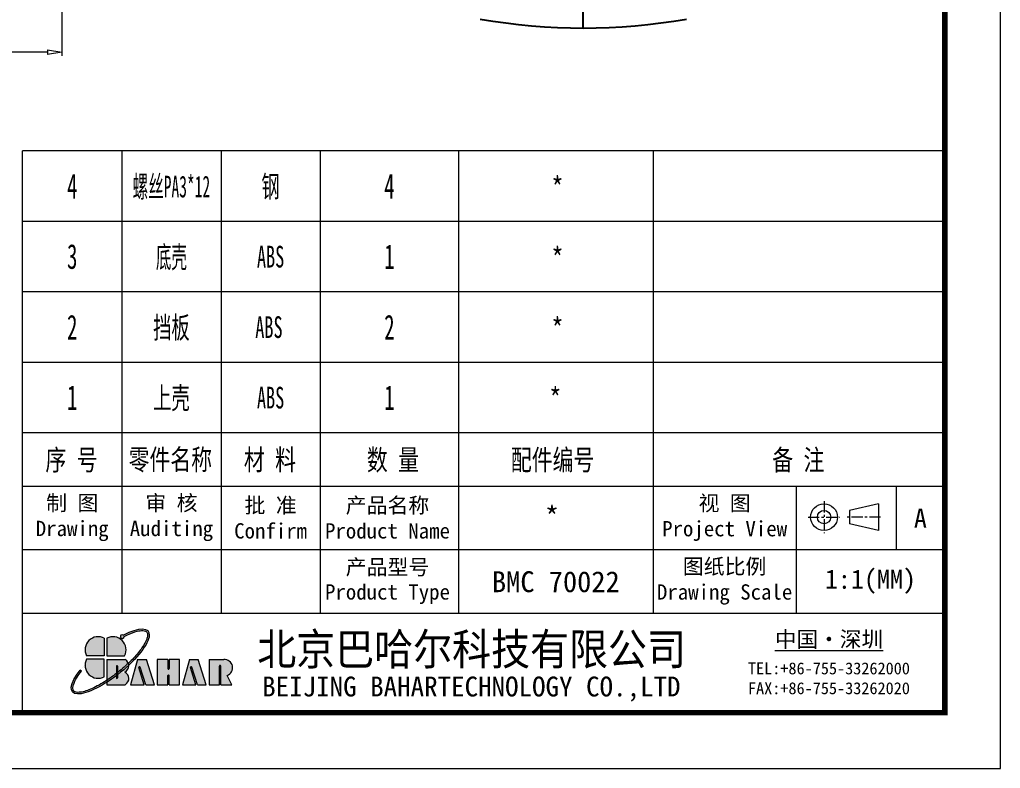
# Model space of a CAD drawing. Header units: millimetres. Extents: x 4688 to 5146, y 1130 to 1448.
# Drawn here: x 5006.8 to 5145.6, y 1129.9 to 1235.9 of the extents above; entities that cross this region are included whole.
import ezdxf
from ezdxf.enums import TextEntityAlignment as Align

# ---------------------------------------------------------------- set-up
doc = ezdxf.new("R2010")
doc.units = ezdxf.units.MM
doc.linetypes.add('CENTER', pattern=[50.8, 31.75, -6.35, 6.35, -6.35])
doc.layers.add('dim', color=82, linetype='Continuous', lineweight=9)
doc.layers.add('from', color=7, linetype='Continuous', lineweight=13)
doc.styles.add('FFS', font='', dxfattribs={"width": 0.9})
doc.styles.add('ROMAND', font='romand.shx', dxfattribs={"width": 0.75, "bigfont": 'gbcbig.shx'})
doc.styles.add('宋体', font='SimSun.ttf', dxfattribs={"height": 15})
doc.styles.add('样式 1', font='SimSun.ttf')
doc.styles.get('FFS').set_extended_font_data('KaiTi_GB2312')
doc.dimstyles.new('YanXiu', dxfattribs={"dimtxt": 2.5, "dimasz": 2.2, "dimexe": 1, "dimexo": 0, "dimgap": 0.66, "dimtad": 0, "dimzin": 9, "dimdsep": 46, "dimtxsty": 'ROMAND', "dimblk": 'CLOSEDBLANK', "dimcen": 0, "dimclrd": 3, "dimclre": 3, "dimclrt": 7, "dimazin": 2, "dimtfac": 1, "dimtofl": 0, "dimtmove": 0, "dimatfit": 3, "dimldrblk": 'CLOSEDBLANK', "dimfxl": 1, "dimlwd": 5, "dimlwe": 5, "dimarcsym": 0})

# ---------------------------------------------------------------- blocks, each defined once
blk = doc.blocks.new('_ClosedBlank')
at = {"color": 0, "linetype": 'ByBlock', "lineweight": -2}
for p, q in [((-1, 0.167), (0, 0)), ((-1, 0.167), (-1, -0.167)), ((0, 0), (-1, -0.167))]:
    blk.add_line(p, q, dxfattribs=at)
blk = doc.blocks.new('*D32')
at = {"layer": 'Defpoints', "color": 0, "transparency": 16777216}
for p in [(4970.72, 1241.35), (5012.72, 1241.35), (5012.72, 1231.25)]:
    blk.add_point(p, dxfattribs=at)
at = {"layer": 'dim', "color": 3, "lineweight": 5, "transparency": 16777216}
for p, q in [((4970.72, 1241.35), (4970.72, 1230.75)), ((5012.72, 1241.35), (5012.72, 1230.75)), ((4972.72, 1231.25), (4989.7, 1231.25)), ((5010.72, 1231.25), (4993.73, 1231.25))]:
    blk.add_line(p, q, dxfattribs=at)
at = {"layer": 'dim', "color": 3, "lineweight": 5, "transparency": 16777216, "xscale": 2, "yscale": 2, "zscale": 2, "rotation": 180}
blk.add_blockref('_ClosedBlank', (4970.72, 1231.25), dxfattribs=at)
at = {"layer": 'dim', "color": 3, "lineweight": 5, "transparency": 16777216, "xscale": 2, "yscale": 2, "zscale": 2}
blk.add_blockref('_ClosedBlank', (5012.72, 1231.25), dxfattribs=at)
at = {"layer": 'dim', "color": 7, "transparency": 16777216, "insert": (4991.72, 1231.25), "char_height": 2.5, "attachment_point": 5, "style": 'ROMAND'}
blk.add_mtext('42', dxfattribs=at)

msp = doc.modelspace()

# ---------------------------------------------------------------- hatches: boundary and pattern name
at = {"layer": 'from'}
h = msp.add_hatch(color=5, dxfattribs=at)
h.set_gradient(color1=(0, 0, 255), color2=(204, 204, 255), rotation=270, one_color=1, tint=0.9, name='HEMISPHERICAL')
edge = h.paths.add_edge_path()
edge.add_arc((5021.287, 1148.538), 0.265, 53.71062, 361.77764)
edge.add_spline(control_points=[(5021.551, 1148.547), (5021.691, 1148.618), (5021.829, 1148.686), (5022.501, 1149.002), (5022.997, 1149.183), (5023.721, 1149.358), (5023.986, 1149.389), (5024.357, 1149.376), (5024.486, 1149.35), (5024.674, 1149.271), (5024.738, 1149.223), (5024.785, 1149.164), (5024.83, 1149.107), (5024.862, 1149.039), (5024.898, 1148.857), (5024.9, 1148.743), (5024.861, 1148.475), (5024.82, 1148.32), (5024.624, 1147.8), (5024.395, 1147.383), (5023.766, 1146.48), (5023.366, 1145.992), (5022.673, 1145.252), (5022.427, 1145.005), (5022.17, 1144.759)], knot_values=[5.2944931, 5.2944931, 5.2944931, 5.2944931, 5.376277, 5.376277, 5.7027746, 5.7027746, 5.9392475, 5.9392475, 6.1160577, 6.1160577, 6.2831853, 6.2831853, 6.2831853, 6.442424, 6.442424, 6.6016628, 6.6016628, 6.7609015, 6.7609015, 7.0883681, 7.0883681, 7.4158348, 7.4158348, 7.5786031, 7.5786031, 7.5786031, 7.5786031], degree=3, periodic=0)
edge.add_ellipse((5020.428, 1144.374), major_axis=(1.814, 0.078), ratio=0.6717797, start_angle=362.49244, end_angle=374.72333, ccw=False)
edge.add_ellipse((5019.598, 1145.011), major_axis=(5.368, 4.297), ratio=0.3075492, start_angle=-75.30393, end_angle=56.66872)
edge = h.paths.add_edge_path()
edge.add_ellipse((5019.598, 1145.011), major_axis=(5.368, 4.297), ratio=0.3075492, start_angle=-233.44549, end_angle=-108.8635)
edge.add_line((5019.113, 1142.059), (5019.113, 1142.336))
edge.add_spline(control_points=[(5019.113, 1142.336), (5018.566, 1141.979), (5018.026, 1141.666), (5016.857, 1141.08), (5016.25, 1140.848), (5015.466, 1140.664), (5015.217, 1140.635), (5014.85, 1140.644), (5014.717, 1140.671), (5014.535, 1140.745), (5014.475, 1140.788), (5014.383, 1140.888), (5014.349, 1140.948), (5014.306, 1141.104), (5014.296, 1141.201), (5014.314, 1141.434), (5014.341, 1141.569), (5014.484, 1142.027), (5014.666, 1142.399), (5015.093, 1143.069), (5015.293, 1143.347), (5015.521, 1143.634)], knot_values=[8.1602279, 8.1602279, 8.1602279, 8.1602279, 8.46118, 8.46118, 8.851592, 8.851592, 9.0751916, 9.0751916, 9.2552808, 9.2552808, 9.4047948, 9.4047948, 9.5543089, 9.5543089, 9.703823, 9.703823, 9.853337, 9.853337, 10.159988, 10.159988, 10.3575695, 10.3575695, 10.3575695, 10.3575695], degree=3, periodic=0)
edge.add_line((5015.521, 1143.634), (5015.339, 1143.778))
edge = h.paths.add_edge_path()
edge.add_spline(control_points=[(5020.46, 1143.294), (5020.177, 1143.075), (5019.89, 1142.865), (5019.439, 1142.552), (5019.276, 1142.442), (5019.113, 1142.336)], knot_values=[7.9128983, 7.9128983, 7.9128983, 7.9128983, 8.070768, 8.070768, 8.1602279, 8.1602279, 8.1602279, 8.1602279], degree=3, periodic=0)
edge.add_line((5019.113, 1142.336), (5019.113, 1142.059))
edge.add_ellipse((5019.598, 1145.011), major_axis=(5.368, 4.297), ratio=0.3075492, start_angle=-108.8635, end_angle=-94.86485)
edge.add_line((5020.46, 1143.002), (5020.46, 1143.294))
edge = h.paths.add_edge_path()
edge.add_spline(control_points=[(5022.17, 1144.759), (5021.909, 1144.51), (5021.636, 1144.263), (5021.121, 1143.821), (5020.883, 1143.625), (5020.641, 1143.435)], knot_values=[7.5786031, 7.5786031, 7.5786031, 7.5786031, 7.7433014, 7.7433014, 7.8791585, 7.8791585, 7.8791585, 7.8791585], degree=3, periodic=0)
edge.add_line((5020.641, 1143.435), (5020.641, 1143.14))
edge.add_ellipse((5019.598, 1145.011), major_axis=(5.368, 4.297), ratio=0.3075492, start_angle=-92.96123, end_angle=-75.30393)
edge.add_ellipse((5020.428, 1144.374), major_axis=(1.814, 0.078), ratio=0.6717797, start_angle=362.49244, end_angle=374.72333)
edge = h.paths.add_edge_path()
edge.add_ellipse((5019.598, 1145.011), major_axis=(5.368, 4.297), ratio=0.3075492, start_angle=-94.86485, end_angle=-92.96123)
edge.add_line((5020.641, 1143.14), (5020.641, 1143.435))
edge.add_spline(control_points=[(5020.641, 1143.435), (5020.581, 1143.387), (5020.52, 1143.34), (5020.46, 1143.294)], knot_values=[7.8791585, 7.8791585, 7.8791585, 7.8791585, 7.9128983, 7.9128983, 7.9128983, 7.9128983], degree=3, periodic=0)
edge.add_line((5020.46, 1143.294), (5020.46, 1143.002))
h = msp.add_hatch(color=256, dxfattribs=at)
h.set_gradient(color1=(204, 51, 0), color2=(255, 140, 102), one_color=1, tint=0.7, name='HEMISPHERICAL')
h.paths.add_polyline_path([(5018.754, 1148.294, 0.7424509), (5016.249, 1145.814), (5018.754, 1145.814)])
h = msp.add_hatch(color=256, dxfattribs=at)
h.set_gradient(color1=(35, 39, 169), color2=(98, 103, 223), one_color=1, tint=0.63, name='HEMISPHERICAL')
h.paths.add_polyline_path([(5019.113, 1148.294), (5019.113, 1145.814), (5021.619, 1145.814, 0.7424509)])
h = msp.add_hatch(color=256, dxfattribs=at)
h.set_gradient(color1=(0, 127, 63), color2=(15, 255, 135), one_color=1, tint=0.53, name='INVCURVED')
h.paths.add_polyline_path([(5018.754, 1145.334), (5016.249, 1145.334, 0.7424509), (5018.754, 1142.854)])
h = msp.add_hatch(color=7, dxfattribs=at)
h.paths.add_polyline_path([(5035.882, 1145.276), (5033.605, 1145.276), (5033.605, 1141.724), (5035.056, 1141.724), (5035.056, 1144.354, -1), (5035.237, 1144.354), (5035.237, 1141.724), (5036.834, 1141.724), (5036.147, 1143.042, 0.8094298)])
h.paths.add_polyline_path([(5031.951, 1141.724), (5033.189, 1141.724), (5032.051, 1145.277), (5030.801, 1145.277), (5029.805, 1141.724), (5031.729, 1141.724), (5030.954, 1144.133, -1), (5031.155, 1144.198)])
h.paths.add_polyline_path([(5029.399, 1145.277), (5027.942, 1145.277), (5027.942, 1143.997, -1), (5027.761, 1143.997), (5027.761, 1145.277), (5026.255, 1145.277), (5026.255, 1141.724), (5027.761, 1141.724), (5027.761, 1143.014, -1), (5027.942, 1143.014), (5027.942, 1141.724), (5029.399, 1141.724)])
h.paths.add_polyline_path([(5024.722, 1145.277), (5023.472, 1145.277), (5022.476, 1141.724), (5024.4, 1141.724), (5023.625, 1144.133, -1), (5023.826, 1144.198), (5024.622, 1141.724), (5025.86, 1141.724)])
edge = h.paths.add_edge_path()
edge.add_line((5020.641, 1143.14), (5020.641, 1142.691))
edge.add_arc((5020.55, 1142.691), 0.0905, -180, 0, ccw=False)
edge.add_line((5020.46, 1142.691), (5020.46, 1143.002))
edge.add_ellipse((5019.598, 1145.011), major_axis=(5.368, 4.297), ratio=0.3075492, start_angle=-108.8635, end_angle=-94.86485, ccw=False)
edge.add_line((5019.113, 1142.059), (5019.113, 1141.724))
edge.add_line((5019.113, 1141.724), (5021.693, 1141.724))
edge.add_ellipse((5020.428, 1142.569), major_axis=(1.814, 0.078), ratio=0.6717797, start_angle=312.54488, end_angle=406.01563)
edge.add_ellipse((5020.428, 1144.374), major_axis=(1.814, 0.078), ratio=0.6717797, start_angle=310.68759, end_angle=362.49244)
edge.add_ellipse((5019.598, 1145.011), major_axis=(5.368, 4.297), ratio=0.3075492, start_angle=-92.96123, end_angle=-75.30393, ccw=False)
edge = h.paths.add_edge_path()
edge.add_line((5019.113, 1145.277), (5019.113, 1142.336))
edge.add_spline(control_points=[(5019.113, 1142.336), (5019.276, 1142.442), (5019.439, 1142.552), (5019.89, 1142.865), (5020.177, 1143.075), (5020.46, 1143.294)], knot_values=[7.9128983, 7.9128983, 7.9128983, 7.9128983, 8.0023582, 8.0023582, 8.1602279, 8.1602279, 8.1602279, 8.1602279], degree=3, periodic=0)
edge.add_line((5020.46, 1143.294), (5020.46, 1144.323))
edge.add_arc((5020.55, 1144.323), 0.0905, 0, 180, ccw=False)
edge.add_line((5020.641, 1144.323), (5020.641, 1143.435))
edge.add_spline(control_points=[(5020.641, 1143.435), (5020.883, 1143.625), (5021.121, 1143.821), (5021.636, 1144.263), (5021.909, 1144.51), (5022.17, 1144.759)], knot_values=[7.5786031, 7.5786031, 7.5786031, 7.5786031, 7.7144602, 7.7144602, 7.8791585, 7.8791585, 7.8791585, 7.8791585], degree=3, periodic=0)
edge.add_ellipse((5020.428, 1144.374), major_axis=(1.814, 0.078), ratio=0.6717797, start_angle=374.72333, end_angle=404.056)
edge.add_line((5021.696, 1145.277), (5019.113, 1145.277))

# ---------------------------------------------------------------- linework, layer by layer
at = {"color": 1, "linetype": 'CENTER', "ltscale": 0.24}
msp.add_line((5086.581, 1234.671), (5086.581, 1393.926), dxfattribs=at)
at = {"color": 7, "linetype": 'Continuous'}
msp.add_arc((5086.581, 1319.797), 85.126, 260.11124, 279.88876, dxfattribs=at)
at = {"layer": 'from'}
for p, q in [((5007.193, 1177.364), (5007.193, 1217.278)), ((5137.753, 1217.278), (5007.193, 1217.278)), ((5021.237, 1217.278), (5021.237, 1177.364)), ((5035.282, 1217.278), (5035.282, 1177.364)), ((5049.326, 1217.278), (5049.326, 1177.364)), ((5068.919, 1217.278), (5068.919, 1177.364)), ((5096.466, 1217.278), (5096.466, 1177.364)), ((5137.753, 1207.299), (5007.193, 1207.299)), ((5137.753, 1197.321), (5007.193, 1197.321)), ((5137.753, 1187.342), (5007.193, 1187.342)), ((5007.193, 1169.78), (5007.193, 1177.364)), ((5137.753, 1177.364), (5007.193, 1177.364)), ((5021.237, 1177.364), (5021.237, 1169.78)), ((5035.282, 1177.364), (5035.282, 1169.78)), ((5049.326, 1177.364), (5049.326, 1169.78)), ((5068.919, 1177.364), (5068.919, 1169.78)), ((5096.466, 1177.364), (5096.466, 1169.78)), ((5137.753, 1169.78), (5007.193, 1169.78)), ((5007.193, 1137.758), (5007.193, 1169.78)), ((5137.753, 1169.78), (5007.193, 1169.78)), ((5021.237, 1169.78), (5021.237, 1151.803)), ((5035.282, 1169.78), (5035.282, 1151.803)), ((5049.326, 1169.78), (5049.326, 1151.803)), ((5068.919, 1169.78), (5068.919, 1151.803)), ((5096.466, 1169.78), (5096.466, 1151.803)), ((5116.71, 1169.78), (5116.71, 1151.803)), ((5130.862, 1169.78), (5130.862, 1160.791)), ((5128.362, 1167.333), (5124.263, 1166.386)), ((5128.362, 1167.333), (5128.362, 1163.547)), ((5124.263, 1166.386), (5124.263, 1164.493)), ((5128.362, 1163.547), (5124.263, 1164.493)), ((5137.753, 1160.791), (5007.193, 1160.791)), ((5137.753, 1151.803), (5007.193, 1151.803)), ((5018.754, 1148.294), (5018.754, 1145.814)), ((5019.113, 1148.294), (5019.113, 1145.814)), ((5018.754, 1145.814), (5016.249, 1145.814)), ((5019.113, 1145.814), (5021.619, 1145.814)), ((5018.754, 1145.334), (5016.249, 1145.334)), ((5018.754, 1142.854), (5018.754, 1145.334)), ((5019.113, 1145.277), (5019.113, 1141.724)), ((5019.113, 1145.277), (5021.696, 1145.277)), ((5020.46, 1144.323), (5020.46, 1142.691)), ((5020.641, 1144.323), (5020.641, 1142.691)), ((5023.472, 1145.277), (5022.476, 1141.724)), ((5023.472, 1145.277), (5024.722, 1145.277)), ((5025.86, 1141.724), (5024.722, 1145.277)), ((5026.255, 1145.277), (5026.255, 1141.724)), ((5027.761, 1145.277), (5026.255, 1145.277)), ((5027.761, 1145.277), (5027.761, 1143.997)), ((5029.399, 1145.277), (5027.942, 1145.277)), ((5027.942, 1145.277), (5027.942, 1143.997)), ((5029.399, 1141.724), (5029.399, 1145.277)), ((5030.801, 1145.277), (5029.805, 1141.724)), ((5030.801, 1145.277), (5032.051, 1145.277)), ((5033.189, 1141.724), (5032.051, 1145.277)), ((5033.605, 1145.276), (5033.605, 1141.724)), ((5033.605, 1145.276), (5035.671, 1145.276)), ((5035.056, 1141.724), (5035.056, 1144.354)), ((5035.237, 1141.724), (5035.237, 1144.354)), ((5015.521, 1143.634), (5015.339, 1143.778)), ((5024.4, 1141.724), (5023.625, 1144.133)), ((5024.622, 1141.724), (5023.826, 1144.198)), ((5027.761, 1141.724), (5027.761, 1143.014)), ((5027.942, 1141.724), (5027.942, 1143.014)), ((5031.729, 1141.724), (5030.954, 1144.133)), ((5031.951, 1141.724), (5031.155, 1144.198)), ((5036.834, 1141.724), (5036.147, 1143.042)), ((5019.113, 1141.724), (5021.693, 1141.724)), ((5022.476, 1141.724), (5024.4, 1141.724)), ((5024.622, 1141.724), (5025.86, 1141.724)), ((5026.255, 1141.724), (5027.761, 1141.724)), ((5027.942, 1141.724), (5029.399, 1141.724)), ((5029.805, 1141.724), (5031.729, 1141.724)), ((5031.951, 1141.724), (5033.189, 1141.724)), ((5033.605, 1141.724), (5035.056, 1141.724)), ((5035.237, 1141.724), (5036.834, 1141.724)), ((5137.753, 1137.758), (5008.277, 1137.758))]:
    msp.add_line(p, q, dxfattribs=at)
at = {"layer": 'from', "color": 1, "linetype": 'CENTER', "ltscale": 0.05}
for p, q in [((5120.663, 1167.694), (5120.663, 1163.186)), ((5118.409, 1165.44), (5122.917, 1165.44)), ((5128.678, 1165.44), (5123.947, 1165.44))]:
    msp.add_line(p, q, dxfattribs=at)
at = {"layer": 'from'}
msp.add_lwpolyline([(4688.35, 1129.877), (5145.634, 1129.877), (5145.634, 1447.649), (4688.35, 1447.649)], close=True, dxfattribs=at)
at = {"layer": 'from', "const_width": 0.788}
msp.add_lwpolyline([(4696.23, 1137.758), (4696.23, 1439.768), (5137.753, 1439.768), (5137.753, 1137.758), (4696.23, 1137.758)], dxfattribs=at)
at = {"layer": 'from'}
for radius in [1.893, 0.947]:
    msp.add_circle((5120.663, 1165.44), radius, dxfattribs=at)
for centre, radius, start, end in [((5017.876, 1146.675), 1.841, 61.52283, 207.89112), ((5019.991, 1146.675), 1.841, 332.10888, 118.47717), ((5021.287, 1148.538), 0.265, 53.71062, 1.77764), ((5017.876, 1144.473), 1.841, 152.10888, 298.47717), ((5020.55, 1144.323), 0.0905, 0, 180), ((5035.147, 1144.354), 0.0905, 0, 180), ((5035.776, 1144.131), 1.15, 288.77334, 95.2757), ((5023.726, 1144.166), 0.106, 17.82851, 197.82851), ((5027.852, 1143.997), 0.0905, 180, 0), ((5027.852, 1143.014), 0.0905, 0, 180), ((5031.055, 1144.166), 0.106, 17.82851, 197.82851), ((5020.55, 1142.691), 0.0905, 180, 0)]:
    msp.add_arc(centre, radius, start, end, dxfattribs=at)
at = {"layer": 'from', "extrusion": (0, 0, -1)}
msp.add_ellipse((5019.598, 1145.011), major_axis=(5.368, 4.297), ratio=0.3075492, start_param=5.2941295, end_param=10.3575777, dxfattribs=at)
at = {"layer": 'from'}
for centre, start_param, end_param in [((5020.428, 1144.374), 5.4225213, 7.0521076), ((5020.428, 1142.569), 5.4549372, 7.0863095)]:
    msp.add_ellipse(centre, major_axis=(1.814, 0.078), ratio=0.6717797, start_param=start_param, end_param=end_param, dxfattribs=at)
msp.add_open_spline([(5021.551, 1148.547), (5021.691, 1148.618), (5021.829, 1148.686), (5022.501, 1149.002), (5022.997, 1149.183), (5023.721, 1149.358), (5023.986, 1149.389), (5024.357, 1149.376), (5024.486, 1149.35), (5024.674, 1149.271), (5024.738, 1149.223), (5024.785, 1149.164), (5024.83, 1149.107), (5024.862, 1149.039), (5024.898, 1148.857), (5024.9, 1148.743), (5024.861, 1148.475), (5024.82, 1148.32), (5024.624, 1147.8), (5024.395, 1147.383), (5023.766, 1146.48), (5023.366, 1145.992), (5022.44, 1145.003), (5021.914, 1144.502), (5020.793, 1143.54), (5020.198, 1143.08), (5018.891, 1142.17), (5018.177, 1141.741), (5016.857, 1141.08), (5016.25, 1140.848), (5015.466, 1140.664), (5015.217, 1140.635), (5014.85, 1140.644), (5014.717, 1140.671), (5014.535, 1140.745), (5014.475, 1140.788), (5014.383, 1140.888), (5014.349, 1140.948), (5014.306, 1141.104), (5014.296, 1141.201), (5014.314, 1141.434), (5014.341, 1141.569), (5014.484, 1142.027), (5014.666, 1142.399), (5015.093, 1143.069), (5015.293, 1143.347), (5015.521, 1143.634)], degree=3, knots=[5.2944931, 5.2944931, 5.2944931, 5.2944931, 5.376277, 5.376277, 5.7027746, 5.7027746, 5.9392475, 5.9392475, 6.1160577, 6.1160577, 6.2831853, 6.2831853, 6.2831853, 6.442424, 6.442424, 6.6016628, 6.6016628, 6.7609015, 6.7609015, 7.0883681, 7.0883681, 7.4158348, 7.4158348, 7.7433014, 7.7433014, 8.070768, 8.070768, 8.46118, 8.46118, 8.851592, 8.851592, 9.0751916, 9.0751916, 9.2552808, 9.2552808, 9.4047948, 9.4047948, 9.5543089, 9.5543089, 9.703823, 9.703823, 9.853337, 9.853337, 10.159988, 10.159988, 10.3575695, 10.3575695, 10.3575695, 10.3575695], dxfattribs=at)

# ---------------------------------------------------------------- texts
at = {"layer": 'from', "style": '宋体'}
for s, height, width, p in [('4', 3.511, 0.617284, (5014.215, 1212.289)), ('螺丝PA3*12', 3.0722, 0.524691, (5028.26, 1212.289)), ('钢', 3.072, 0.617284, (5042.304, 1212.289)), ('4', 3.511, 0.617284, (5059.123, 1212.289)), ('*', 3.072, 0.833333, (5082.919, 1212.18)), ('3', 3.511, 0.617284, (5014.215, 1202.31)), ('底壳', 3.0722, 0.524691, (5028.26, 1202.31)), ('ABS', 3.0722, 0.617284, (5042.304, 1202.31)), ('1', 3.511, 0.617284, (5059.123, 1202.31)), ('*', 3.072, 0.833333, (5082.919, 1202.202)), ('2', 3.511, 0.617284, (5014.215, 1192.332)), ('挡板', 3.0722, 0.617284, (5028.26, 1192.332)), ('ABS', 3.0722, 0.617284, (5042.067, 1192.332)), ('2', 3.511, 0.617284, (5059.123, 1192.332)), ('*', 3.072, 0.833333, (5082.919, 1192.223)), ('1', 3.511, 0.617284, (5014.215, 1182.353)), ('上壳', 3.0722, 0.617284, (5028.26, 1182.353)), ('ABS', 3.0722, 0.617284, (5042.304, 1182.353)), ('1', 3.511, 0.617284, (5059.123, 1182.353)), ('*', 3.072, 0.833333, (5082.619, 1182.353))]:
    msp.add_text(s, height=height, dxfattribs=dict(at, width=width)).set_placement(p, align=Align.MIDDLE)
at = {"layer": 'from', "style": '宋体', "width": 0.740741}
for s, p in [('序 号', (5010.416, 1172.076)), ('零件名称', (5022.194, 1172.125)), ('材 料', (5038.511, 1172.101)), ('数 量', (5055.933, 1172.084)), ('配件编号', (5076.317, 1172.084)), ('备 注', (5113.335, 1172.076))]:
    msp.add_text(s, height=2.9259, dxfattribs=at).set_placement(p)
at = {"layer": 'from', "style": '宋体'}
for s, height, p in [('*', 2.955, (5082.144, 1165.464)), ('BMC 70022', 2.9555, (5082.692, 1156.297))]:
    msp.add_text(s, height=height, dxfattribs=at).set_placement(p, align=Align.MIDDLE_CENTER)
at = {"layer": 'from', "attachment_point": 5, "style": '宋体'}
for s, insert, char_height in [('制 图\\PDrawing', (5014.215, 1165.285), 2.1674), ('审 核\\PAuditing', (5028.26, 1165.285), 2.1674), ('批 准\\PConfirm', (5042.304, 1165.285), 2.1674), ('产品名称\\PProduct Name', (5058.852, 1165.285), 2.16736), ('视 图\\PProject View', (5106.588, 1165.285), 2.16736), ('{\\fSimSun|b0|i0|c134|p2;A}', (5134.308, 1165.285), 2.70919), ('图纸比例\\PDrawing Scale', (5106.588, 1156.297), 2.16736), ('1:1(MM)', (5127.232, 1156.297), 2.7092)]:
    msp.add_mtext(s, dxfattribs=dict(at, insert=insert, char_height=char_height))
at = {"layer": 'from', "insert": (5058.852, 1156.297), "char_height": 2.16736, "attachment_point": 5, "line_spacing_factor": 0.975, "style": '宋体'}
msp.add_mtext('产品型号\\PProduct Type', dxfattribs=at)
at = {"layer": 'from', "color": 3, "insert": (5070.763, 1146.494), "char_height": 4.49423, "attachment_point": 5, "style": 'FFS'}
msp.add_mtext('{\\fSimSun|b0|i0|c134|p2;\\C7;北京巴哈尔科技有限公司}', dxfattribs=at)
at = {"layer": 'from', "attachment_point": 5}
for s, insert, char_height in [('{\\fSimSun|b0|i0|c134|p2;\\L中国\\fSimSun|b0|i0|c134|p0;·深圳}', (5121.36, 1148.032), 2.24711), ('{\\fSimSun|b0|i0|c134|p2;TEL:+86-755-33262000\\PFAX:+86-755-33262020}', (5121.36, 1142.613), 1.68534)]:
    msp.add_mtext(s, dxfattribs=dict(at, insert=insert, char_height=char_height))
at = {"layer": 'from', "insert": (5041.109, 1142.869), "char_height": 2.80889, "width": 128.2358, "attachment_point": 1, "style": '样式 1'}
msp.add_mtext('BEIJING BAHARTECHNOLOGY CO.,LTD', dxfattribs=at)

# ---------------------------------------------------------------- dimensions: what is measured, and where the dimension line sits
at = {"layer": 'dim'}
dim = msp.add_linear_dim(base=(5012.717, 1231.251), p1=(4970.717, 1241.348), p2=(5012.717, 1241.348), dimstyle='YanXiu', override={"dimasz": 2, "dimexe": 0.49975, "dimgap": 0.49975, "dimzin": 8}, dxfattribs=at)
dim.commit()
dim.dimension.update_dxf_attribs({"geometry": '*D32', "text_midpoint": (4991.717, 1231.251)})

doc.saveas('drawing.dxf')
